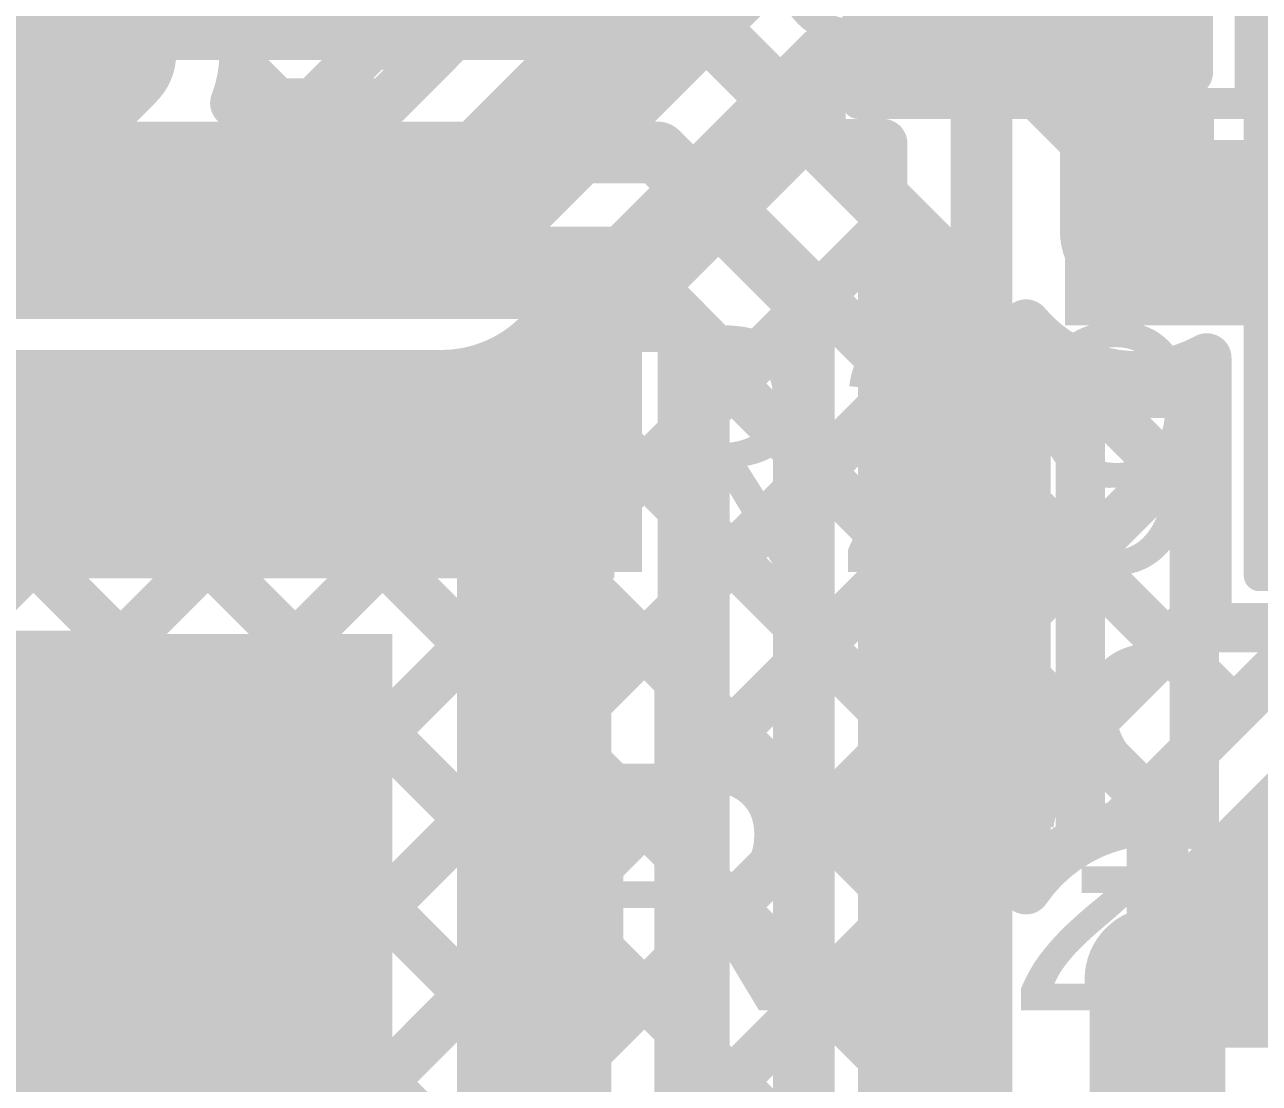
# Model space of a CAD drawing. Header units: millimetres. Extents: x -0.64 to 2.98, y -0.65 to 2.86.
# Drawn here: x -0.0376 to 0.1625, y 1.5402 to 1.7117 of the extents above; entities that cross this region are included whole.
import ezdxf

# ---------------------------------------------------------------- set-up
doc = ezdxf.new("R2010")
doc.units = ezdxf.units.MM
doc.header["$MEASUREMENT"] = 0
for name, color, linetype in [('BottomLayer', 5, 'Continuous'), ('BottomOverlay', 54, 'Continuous'), ('BottomPaste', 16, 'Continuous'), ('BottomSolder', 6, 'Continuous'), ('Mechanical2', 216, 'Continuous'), ('TopLayer', 1, 'Continuous'), ('TopOverlay', 2, 'Continuous'), ('TopPaste', 8, 'Continuous'), ('TopSolder', 216, 'Continuous'), ('ViaHoleLayer', 16, 'Continuous')]:
    doc.layers.add(name, color=color, linetype=linetype)
doc.styles.add('Arial', font='', dxfattribs={"height": 0.2})
doc.styles.get('Arial').set_extended_font_data('Arial')

# ---------------------------------------------------------------- blocks, each defined once
blk = doc.blocks.new('R___0603_B_67')
at = {"layer": 'BottomLayer'}
for points in [[(-0.045, -0.0175), (-0.045, 0.0175), (-0.015, 0.0175), (-0.015, -0.0175)], [(0.015, -0.0175), (0.015, 0.0175), (0.045, 0.0175), (0.045, -0.0175)]]:
    blk.add_hatch(color=5, dxfattribs=at).paths.add_polyline_path(points)
at = {"layer": 'BottomPaste'}
for points in [[(-0.045, -0.0175), (-0.045, 0.0175), (-0.015, 0.0175), (-0.015, -0.0175)], [(0.015, -0.0175), (0.015, 0.0175), (0.045, 0.0175), (0.045, -0.0175)]]:
    blk.add_hatch(color=16, dxfattribs=at).paths.add_polyline_path(points)
at = {"layer": 'BottomSolder'}
for points in [[(-0.049, -0.0215), (-0.049, 0.0215), (-0.011, 0.0215), (-0.011, -0.0215)], [(0.011, -0.0215), (0.011, 0.0215), (0.049, 0.0215), (0.049, -0.0215)]]:
    blk.add_hatch(color=6, dxfattribs=at).paths.add_polyline_path(points)
at = {"layer": 'BottomOverlay', "const_width": 0.005}
for points in [[(-0.048, -0.021), (-0.048, 0.021)], [(0.048, 0.021), (-0.048, 0.021)], [(0.048, -0.021), (0.048, 0.021)], [(0.048, -0.021), (-0.048, -0.021)]]:
    blk.add_lwpolyline(points, dxfattribs=at)
at = {"layer": 'BottomOverlay', "const_width": 0.0025}
for points in [[(-0.04925, 0.021, 1), (-0.04675, 0.021, 1)], [(-0.04925, 0.021, 1), (-0.04675, 0.021, 1)], [(0.04675, 0.021, 1), (0.04925, 0.021, 1)], [(0.04675, 0.021, 1), (0.04925, 0.021, 1)], [(-0.04925, -0.021, 1), (-0.04675, -0.021, 1)], [(-0.04925, -0.021, 1), (-0.04675, -0.021, 1)], [(0.04675, -0.021, 1), (0.04925, -0.021, 1)], [(0.04675, -0.021, 1), (0.04925, -0.021, 1)]]:
    blk.add_lwpolyline(points, format="xyb", close=True, dxfattribs=at)
blk = doc.blocks.new('SOLDER_BRIDGE_135')
at = {"layer": 'TopLayer'}
for points in [[(-0.045, -0.0175), (-0.045, 0.0175), (-0.015, 0.0175), (-0.015, -0.0175)], [(0.015, -0.0175), (0.015, 0.0175), (0.045, 0.0175), (0.045, -0.0175)]]:
    blk.add_hatch(color=1, dxfattribs=at).paths.add_polyline_path(points)
at = {"layer": 'TopPaste'}
for points in [[(-0.045, -0.0175), (-0.045, 0.0175), (-0.015, 0.0175), (-0.015, -0.0175)], [(0.015, -0.0175), (0.015, 0.0175), (0.045, 0.0175), (0.045, -0.0175)]]:
    blk.add_hatch(color=8, dxfattribs=at).paths.add_polyline_path(points)
at = {"layer": 'TopSolder'}
for points in [[(-0.049, -0.0215), (-0.049, 0.0215), (-0.011, 0.0215), (-0.011, -0.0215)], [(0.011, -0.0215), (0.011, 0.0215), (0.049, 0.0215), (0.049, -0.0215)]]:
    blk.add_hatch(color=216, dxfattribs=at).paths.add_polyline_path(points)
at = {"layer": 'TopOverlay', "const_width": 0.005}
for points in [[(-0.05, 0.022), (-0.05, -0.022)], [(0.05, 0.022), (-0.05, 0.022)], [(0.05, 0.022), (0.05, -0.022)], [(0.05, -0.022), (-0.05, -0.022)]]:
    blk.add_lwpolyline(points, dxfattribs=at)
at = {"layer": 'TopOverlay', "const_width": 0.0025}
for points in [[(-0.05125, 0.022, 1), (-0.04875, 0.022, 1)], [(-0.05125, 0.022, 1), (-0.04875, 0.022, 1)], [(0.04875, 0.022, 1), (0.05125, 0.022, 1)], [(0.04875, 0.022, 1), (0.05125, 0.022, 1)], [(-0.05125, -0.022, 1), (-0.04875, -0.022, 1)], [(-0.05125, -0.022, 1), (-0.04875, -0.022, 1)], [(0.04875, -0.022, 1), (0.05125, -0.022, 1)], [(0.04875, -0.022, 1), (0.05125, -0.022, 1)]]:
    blk.add_lwpolyline(points, format="xyb", close=True, dxfattribs=at)
blk = doc.blocks.new('C___0402_B_369')
at = {"layer": 'BottomLayer'}
for points in [[(-0.0095, 0.0125), (-0.0095, -0.0125), (-0.0275, -0.0125), (-0.0275, 0.0125)], [(0.0275, 0.0125), (0.0275, -0.0125), (0.0095, -0.0125), (0.0095, 0.0125)]]:
    blk.add_hatch(color=5, dxfattribs=at).paths.add_polyline_path(points)
at = {"layer": 'BottomPaste'}
for points in [[(-0.0095, 0.0125), (-0.0095, -0.0125), (-0.0275, -0.0125), (-0.0275, 0.0125)], [(0.0275, 0.0125), (0.0275, -0.0125), (0.0095, -0.0125), (0.0095, 0.0125)]]:
    blk.add_hatch(color=16, dxfattribs=at).paths.add_polyline_path(points)
at = {"layer": 'BottomSolder'}
for points in [[(-0.00714, 0.01486), (-0.00714, -0.01486), (-0.02986, -0.01486), (-0.02986, 0.01486)], [(0.02986, 0.01486), (0.02986, -0.01486), (0.00714, -0.01486), (0.00714, 0.01486)]]:
    blk.add_hatch(color=6, dxfattribs=at).paths.add_polyline_path(points)
at = {"layer": 'BottomOverlay', "const_width": 0.005}
for points in [[(-0.011, 0.016), (-0.031, 0.016)], [(-0.031, -0.016), (-0.031, 0.016)], [(0.031, 0.016), (0.011, 0.016)], [(0.031, -0.016), (0.031, 0.016)], [(-0.011, -0.016), (-0.031, -0.016)], [(0.031, -0.016), (0.011, -0.016)]]:
    blk.add_lwpolyline(points, dxfattribs=at)
at = {"layer": 'BottomOverlay', "const_width": 0.0025}
for points in [[(-0.03225, 0.016, 1), (-0.02975, 0.016, 1)], [(-0.03225, 0.016, 1), (-0.02975, 0.016, 1)], [(-0.01225, 0.016, 1), (-0.00975, 0.016, 1)], [(0.00975, 0.016, 1), (0.01225, 0.016, 1)], [(0.02975, 0.016, 1), (0.03225, 0.016, 1)], [(0.02975, 0.016, 1), (0.03225, 0.016, 1)], [(-0.03225, -0.016, 1), (-0.02975, -0.016, 1)], [(-0.03225, -0.016, 1), (-0.02975, -0.016, 1)], [(-0.01225, -0.016, 1), (-0.00975, -0.016, 1)], [(0.00975, -0.016, 1), (0.01225, -0.016, 1)], [(0.02975, -0.016, 1), (0.03225, -0.016, 1)], [(0.02975, -0.016, 1), (0.03225, -0.016, 1)]]:
    blk.add_lwpolyline(points, format="xyb", close=True, dxfattribs=at)

msp = doc.modelspace()

# ---------------------------------------------------------------- hatches: boundary and pattern name
at = {"layer": 'BottomLayer'}
h = msp.add_hatch(color=5, dxfattribs=at)
edge = h.paths.add_edge_path()
edge.add_arc((0.143, 1.678), 0.01181, 0, 360)
for points in [[(-0.133, 1.622), (0.058, 1.622), (0.058, 1.657), (-0.133, 1.657)], [(-0.408, 1.244), (0.022, 1.244), (0.022, 1.613), (-0.408, 1.613)]]:
    msp.add_hatch(color=5, dxfattribs=at).paths.add_polyline_path(points)
h = msp.add_hatch(color=5, dxfattribs=at)
edge = h.paths.add_edge_path()
edge.add_arc((0.146, 1.557), 0.01181, 0, 360)
at = {"layer": 'BottomSolder'}
h = msp.add_hatch(color=6, dxfattribs=at)
edge = h.paths.add_edge_path()
edge.add_arc((0.143, 1.678), 0.00791, 0, 360)
h = msp.add_hatch(color=6, dxfattribs=at)
edge = h.paths.add_edge_path()
edge.add_arc((0.146, 1.557), 0.00791, 0, 360)
at = {"layer": 'TopLayer'}
for points in [[(0.162, 1.701), (0.259, 1.701), (0.259, 1.741), (0.162, 1.741)], [(0.131, 1.663), (0.259, 1.663), (0.259, 1.693), (0.131, 1.693)]]:
    msp.add_hatch(color=1, dxfattribs=at).paths.add_polyline_path(points)
h = msp.add_hatch(color=1, dxfattribs=at)
edge = h.paths.add_edge_path()
edge.add_arc((0.143, 1.678), 0.01181, 0, 360)
h = msp.add_hatch(color=1, dxfattribs=at)
edge = h.paths.add_edge_path()
edge.add_arc((0.146, 1.557), 0.01181, 0, 360)
at = {"layer": 'TopSolder'}
h = msp.add_hatch(color=216, dxfattribs=at)
edge = h.paths.add_edge_path()
edge.add_arc((0.143, 1.678), 0.00791, 0, 360)
h = msp.add_hatch(color=216, dxfattribs=at)
edge = h.paths.add_edge_path()
edge.add_arc((0.146, 1.557), 0.00791, 0, 360)
at = {"layer": 'ViaHoleLayer'}
h = msp.add_hatch(color=16, dxfattribs=at)
edge = h.paths.add_edge_path()
edge.add_arc((0.143, 1.678), 0.00591, 0, 360)
h = msp.add_hatch(color=16, dxfattribs=at)
edge = h.paths.add_edge_path()
edge.add_arc((0.146, 1.557), 0.00591, 0, 360)

# ---------------------------------------------------------------- linework, layer by layer
at = {"layer": 'BottomLayer'}
for points, const_width in [([(0.08, 1.75894), (0.14269, 1.69625)], 0.025), ([(-0.232, 1.711), (0.07328, 1.711)], 0.01), ([(0.07328, 1.711), (0.10869, 1.6756)], 0.01), ([(0.14269, 1.67831), (0.14269, 1.69625)], 0.025), ([(-0.24028, 1.691), (0.065, 1.691)], 0.01), ([(0.065, 1.691), (0.08869, 1.66731)], 0.01), ([(0.14269, 1.67831), (0.143, 1.678)], 0.022), ([(0.10869, 1.299), (0.10869, 1.6756)], 0.01), ([(-0.24028, 1.675), (0.05837, 1.675)], 0.008), ([(-0.02929, 1.675), (-0.02229, 1.668)], 0.008), ([(-0.02173, 1.668), (-0.01473, 1.675)], 0.008), ([(-0.00101, 1.675), (0.00599, 1.668)], 0.008), ([(0.00655, 1.668), (0.01355, 1.675)], 0.008), ([(0.02728, 1.675), (0.03428, 1.668)], 0.008), ([(0.03484, 1.668), (0.04184, 1.675)], 0.008), ([(0.05556, 1.675), (0.06256, 1.668)], 0.008), ([(0.05837, 1.675), (0.06537, 1.668)], 0.008), ([(-0.144, 1.668), (0.06537, 1.668)], 0.008), ([(0.06256, 1.668), (0.069, 1.66156)], 0.008), ([(0.06537, 1.668), (0.069, 1.66437)], 0.008), ([(0.08869, 0.95), (0.08869, 1.66731)], 0.01), ([(0.069, 1.66437), (0.07269, 1.66068)], 0.008), ([(0.069, 1.611), (0.069, 1.66437)], 0.008), ([(0.12469, 1.57156), (0.12469, 1.6632)], 0.008), ([(0.069, 1.66156), (0.07269, 1.65787)], 0.008), ([(0.07269, 0.96115), (0.07269, 1.66068)], 0.008), ([(0.12469, 1.66244), (0.154, 1.63313)], 0.008), ([(0.154, 1.614), (0.154, 1.65771)], 0.008), ([(0.12469, 1.64472), (0.13581, 1.65584)], 0.008), ([(0.045, 1.404), (0.045, 1.64)], 0.025), ([(0.069, 1.6456), (0.07269, 1.64928)], 0.008), ([(-0.008, 1.63769), (-0.00331, 1.633)], 0.022), ([(0.12469, 1.61643), (0.154, 1.64574)], 0.008), ([(0.069, 1.63328), (0.07269, 1.62959)], 0.008), ([(0.12469, 1.63416), (0.15837, 1.60048)], 0.008), ([(0.069, 1.61731), (0.07269, 1.621)], 0.008), ([(0.12469, 1.58815), (0.154, 1.61746)], 0.008), ([(0.154, 1.614), (0.17391, 1.614)], 0.008), ([(0.0685, 1.404), (0.0685, 1.611)], 0.008), ([(0.13999, 1.5821), (0.16734, 1.60945)], 0.008), ([(0.0685, 1.60549), (0.07269, 1.6013)], 0.008), ([(0.12469, 1.60587), (0.14422, 1.58634)], 0.008), ([(0.146, 1.557), (0.18294, 1.59394)], 0.022), ([(0.0685, 1.58853), (0.07269, 1.59272)], 0.008), ([(-0.026, 1.582), (-0.02, 1.576)], 0.022), ([(0.146, 1.557), (0.146, 1.57881)], 0.01), ([(0.0685, 1.57721), (0.07269, 1.57302)], 0.008), ([(0.0685, 1.56024), (0.07269, 1.56443)], 0.008), ([(0.146, 1.313), (0.146, 1.557)], 0.022), ([(0.146, 1.557), (0.16781, 1.557)], 0.01), ([(0.0685, 1.54892), (0.07269, 1.54473)], 0.008)]:
    msp.add_lwpolyline(points, dxfattribs=dict(at, const_width=const_width))
for points, const_width in [([(0.07078, 1.711, 1), (0.07578, 1.711, 1)], 0.005), ([(0.07078, 1.711, 1), (0.07578, 1.711, 1)], 0.005), ([(0.13644, 1.69625, 1), (0.14894, 1.69625, 1)], 0.0125), ([(0.13644, 1.69625, 1), (0.14894, 1.69625, 1)], 0.0125), ([(0.0625, 1.691, 1), (0.0675, 1.691, 1)], 0.005), ([(0.0625, 1.691, 1), (0.0675, 1.691, 1)], 0.005), ([(0.13644, 1.67831, 1), (0.14894, 1.67831, 1)], 0.0125), ([(0.13719, 1.67831, 1), (0.14819, 1.67831, 1)], 0.011), ([(0.1375, 1.678, 1), (0.1485, 1.678, 1)], 0.011), ([(0.10619, 1.6756, 1), (0.11119, 1.6756, 1)], 0.005), ([(0.10619, 1.6756, 1), (0.11119, 1.6756, 1)], 0.005), ([(-0.03129, 1.675, 1), (-0.02729, 1.675, 1)], 0.004), ([(-0.01673, 1.675, 1), (-0.01273, 1.675, 1)], 0.004), ([(-0.00301, 1.675, 1), (0.00099, 1.675, 1)], 0.004), ([(0.01155, 1.675, 1), (0.01555, 1.675, 1)], 0.004), ([(0.02528, 1.675, 1), (0.02928, 1.675, 1)], 0.004), ([(0.03984, 1.675, 1), (0.04384, 1.675, 1)], 0.004), ([(0.05356, 1.675, 1), (0.05756, 1.675, 1)], 0.004), ([(0.05637, 1.675, 1), (0.06037, 1.675, 1)], 0.004), ([(0.05637, 1.675, 1), (0.06037, 1.675, 1)], 0.004), ([(-0.02429, 1.668, 1), (-0.02029, 1.668, 1)], 0.004), ([(-0.02373, 1.668, 1), (-0.01973, 1.668, 1)], 0.004), ([(0.00399, 1.668, 1), (0.00799, 1.668, 1)], 0.004), ([(0.00455, 1.668, 1), (0.00855, 1.668, 1)], 0.004), ([(0.03228, 1.668, 1), (0.03628, 1.668, 1)], 0.004), ([(0.03284, 1.668, 1), (0.03684, 1.668, 1)], 0.004), ([(0.06056, 1.668, 1), (0.06456, 1.668, 1)], 0.004), ([(0.06056, 1.668, 1), (0.06456, 1.668, 1)], 0.004), ([(0.06337, 1.668, 1), (0.06737, 1.668, 1)], 0.004), ([(0.06337, 1.668, 1), (0.06737, 1.668, 1)], 0.004), ([(0.06337, 1.668, 1), (0.06737, 1.668, 1)], 0.004), ([(0.08619, 1.66731, 1), (0.09119, 1.66731, 1)], 0.005), ([(0.08619, 1.66731, 1), (0.09119, 1.66731, 1)], 0.005), ([(0.067, 1.66437, 1), (0.071, 1.66437, 1)], 0.004), ([(0.067, 1.66437, 1), (0.071, 1.66437, 1)], 0.004), ([(0.067, 1.66437, 1), (0.071, 1.66437, 1)], 0.004), ([(0.12269, 1.6632, 1), (0.12669, 1.6632, 1)], 0.004), ([(0.12269, 1.6632, 1), (0.12669, 1.6632, 1)], 0.004), ([(0.067, 1.66156, 1), (0.071, 1.66156, 1)], 0.004), ([(0.067, 1.66156, 1), (0.071, 1.66156, 1)], 0.004), ([(0.07069, 1.66068, 1), (0.07469, 1.66068, 1)], 0.004), ([(0.07069, 1.66068, 1), (0.07469, 1.66068, 1)], 0.004), ([(0.12269, 1.66244, 1), (0.12669, 1.66244, 1)], 0.004), ([(0.07069, 1.65787, 1), (0.07469, 1.65787, 1)], 0.004), ([(0.152, 1.65771, 1), (0.156, 1.65771, 1)], 0.004), ([(0.152, 1.65771, 1), (0.156, 1.65771, 1)], 0.004), ([(0.13381, 1.65584, 1), (0.13781, 1.65584, 1)], 0.004), ([(0.03875, 1.64, 1), (0.05125, 1.64, 1)], 0.0125), ([(0.07069, 1.64928, 1), (0.07469, 1.64928, 1)], 0.004), ([(-0.0135, 1.63769, 1), (-0.0025, 1.63769, 1)], 0.011), ([(0.067, 1.6456, 1), (0.071, 1.6456, 1)], 0.004), ([(0.12269, 1.64472, 1), (0.12669, 1.64472, 1)], 0.004), ([(0.152, 1.64574, 1), (0.156, 1.64574, 1)], 0.004), ([(-0.00881, 1.633, 1), (0.00219, 1.633, 1)], 0.011), ([(0.067, 1.63328, 1), (0.071, 1.63328, 1)], 0.004), ([(0.12269, 1.63416, 1), (0.12669, 1.63416, 1)], 0.004), ([(0.152, 1.63313, 1), (0.156, 1.63313, 1)], 0.004), ([(0.07069, 1.62959, 1), (0.07469, 1.62959, 1)], 0.004), ([(0.07069, 1.621, 1), (0.07469, 1.621, 1)], 0.004), ([(0.067, 1.61731, 1), (0.071, 1.61731, 1)], 0.004), ([(0.152, 1.61746, 1), (0.156, 1.61746, 1)], 0.004), ([(0.12269, 1.61643, 1), (0.12669, 1.61643, 1)], 0.004), ([(0.152, 1.614, 1), (0.156, 1.614, 1)], 0.004), ([(0.152, 1.614, 1), (0.156, 1.614, 1)], 0.004), ([(0.0665, 1.611, 1), (0.0705, 1.611, 1)], 0.004), ([(0.067, 1.611, 1), (0.071, 1.611, 1)], 0.004), ([(0.0665, 1.60549, 1), (0.0705, 1.60549, 1)], 0.004), ([(0.12269, 1.60587, 1), (0.12669, 1.60587, 1)], 0.004), ([(0.07069, 1.6013, 1), (0.07469, 1.6013, 1)], 0.004), ([(0.15637, 1.60048, 1), (0.16037, 1.60048, 1)], 0.004), ([(0.07069, 1.59272, 1), (0.07469, 1.59272, 1)], 0.004), ([(-0.0315, 1.582, 1), (-0.0205, 1.582, 1)], 0.011), ([(0.0665, 1.58853, 1), (0.0705, 1.58853, 1)], 0.004), ([(0.12269, 1.58815, 1), (0.12669, 1.58815, 1)], 0.004), ([(0.14222, 1.58634, 1), (0.14622, 1.58634, 1)], 0.004), ([(-0.0255, 1.576, 1), (-0.0145, 1.576, 1)], 0.011), ([(0.13799, 1.5821, 1), (0.14199, 1.5821, 1)], 0.004), ([(0.13799, 1.5821, 1), (0.14199, 1.5821, 1)], 0.004), ([(0.1435, 1.57881, 1), (0.1485, 1.57881, 1)], 0.005), ([(0.0665, 1.57721, 1), (0.0705, 1.57721, 1)], 0.004), ([(0.07069, 1.57302, 1), (0.07469, 1.57302, 1)], 0.004), ([(0.12269, 1.57156, 1), (0.12669, 1.57156, 1)], 0.004), ([(0.12269, 1.57156, 1), (0.12669, 1.57156, 1)], 0.004), ([(0.07069, 1.56443, 1), (0.07469, 1.56443, 1)], 0.004), ([(0.1405, 1.557, 1), (0.1515, 1.557, 1)], 0.011), ([(0.1405, 1.557, 1), (0.1515, 1.557, 1)], 0.011), ([(0.0665, 1.56024, 1), (0.0705, 1.56024, 1)], 0.004), ([(0.1435, 1.557, 1), (0.1485, 1.557, 1)], 0.005), ([(0.1435, 1.557, 1), (0.1485, 1.557, 1)], 0.005), ([(0.0665, 1.54892, 1), (0.0705, 1.54892, 1)], 0.004), ([(0.07069, 1.54473, 1), (0.07469, 1.54473, 1)], 0.004)]:
    msp.add_lwpolyline(points, format="xyb", close=True, dxfattribs=dict(at, const_width=const_width))
at = {"layer": 'BottomLayer', "const_width": 0.008}
for points in [[(0.154, 1.65771, -0.357877), (0.12469, 1.6632)], [(0.12469, 1.57156, -0.186184), (0.13999, 1.5821)]]:
    msp.add_lwpolyline(points, format="xyb", dxfattribs=at)
at = {"layer": 'Mechanical2', "const_width": 0.01}
msp.add_lwpolyline([(1.75783, 2.80917, -6.230382), (0.64896, 2.81029)], format="xyb", dxfattribs=at)
at = {"layer": 'TopLayer'}
for points, const_width in [([(-0.024, 1.707), (-0.024, 1.772)], 0.022), ([(-0.002, 1.707), (-0.002, 1.772)], 0.008), ([(0.151, 1.704), (0.151, 1.752)], 0.008), ([(0.14349, 1.704), (0.14349, 1.74944)], 0.008), ([(0.00927, 1.699), (0.058, 1.74773)], 0.008), ([(0.02089, 1.699), (0.058, 1.73611)], 0.008), ([(-0.002, 1.73256), (0.02622, 1.70434)], 0.008), ([(0.03, 1.677), (0.08, 1.727)], 0.022), ([(0.11749, 1.477), (0.11749, 1.72094)], 0.01), ([(-0.054, 1.677), (-0.024, 1.707)], 0.022), ([(0.0456, 1.66148), (0.09149, 1.70738)], 0.008), ([(0.09149, 1.69244), (0.09149, 1.70738)], 0.008), ([(-0.00215, 1.70443), (0.00328, 1.699)], 0.008), ([(0.14349, 1.704), (0.151, 1.704)], 0.008), ([(0.08562, 1.70151), (0.09149, 1.69564)], 0.008), ([(-0.00351, 1.699), (0.02089, 1.699)], 0.008), ([(-0.21092, 1.39396), (0.09149, 1.69637)], 0.008), ([(0.09149, 1.69244), (0.10149, 1.69244)], 0.008), ([(0.09469, 1.69244), (0.10149, 1.68564)], 0.008), ([(0.10149, 1.5055), (0.10149, 1.69244)], 0.008), ([(0.07148, 1.68737), (0.10149, 1.65736)], 0.008), ([(-0.054, 1.677), (0.03, 1.677)], 0.022), ([(-0.19678, 1.37982), (0.10149, 1.67808)], 0.008), ([(0.05734, 1.67322), (0.10149, 1.62907)], 0.008), ([(0.04301, 1.65926), (0.10149, 1.60079)], 0.008), ([(-0.25335, 1.43639), (-0.03473, 1.655)], 0.008), ([(-0.2392, 1.42224), (-0.00645, 1.655)], 0.008), ([(-0.22506, 1.4081), (0.02184, 1.655)], 0.008), ([(-0.0656, 1.65474), (0.09149, 1.49765)], 0.008), ([(-0.054, 1.655), (0.03, 1.655)], 0.008), ([(-0.03758, 1.655), (0.10149, 1.51593)], 0.008), ([(-0.00929, 1.655), (0.10149, 1.54422)], 0.008), ([(0.01899, 1.655), (0.10149, 1.5725)], 0.008), ([(-0.09, 1.65086), (0.09149, 1.46937)], 0.008), ([(0.13349, 1.652), (0.152, 1.652)], 0.008), ([(0.13349, 1.57958), (0.13349, 1.652)], 0.008), ([(0.13513, 1.652), (0.152, 1.63513)], 0.008), ([(0.152, 1.5821), (0.152, 1.652)], 0.008), ([(-0.18263, 1.36568), (0.10149, 1.6498)], 0.008), ([(0.13349, 1.62523), (0.152, 1.64374)], 0.008), ([(-0.09333, 1.6259), (0.07251, 1.46006)], 0.008), ([(0.13349, 1.62536), (0.152, 1.60685)], 0.008), ([(-0.16849, 1.35153), (0.10149, 1.62152)], 0.008), ([(-0.1119, 1.61619), (0.04422, 1.46006)], 0.008), ([(0.13349, 1.59695), (0.152, 1.61546)], 0.008), ([(0.13349, 1.59707), (0.14781, 1.58275)], 0.008), ([(-0.15435, 1.33739), (0.10149, 1.59323)], 0.008), ([(0.14759, 1.58276), (0.152, 1.58717)], 0.008), ([(0.146, 1.557), (0.146, 1.57881)], 0.01), ([(-0.14021, 1.32325), (0.10149, 1.56495)], 0.008), ([(0.146, 1.557), (0.182, 1.557)], 0.022), ([(0.146, 1.53519), (0.146, 1.557)], 0.01), ([(0.02489, 1.46006), (0.10149, 1.53666)], 0.008)]:
    msp.add_lwpolyline(points, dxfattribs=dict(at, const_width=const_width))
for points, const_width in [([(-0.0295, 1.707, 1), (-0.0185, 1.707, 1)], 0.011), ([(-0.0295, 1.707, 1), (-0.0185, 1.707, 1)], 0.011), ([(-0.004, 1.707, 1), (0, 1.707, 1)], 0.004), ([(-0.004, 1.707, 1), (0, 1.707, 1)], 0.004), ([(-0.004, 1.707, 1), (0, 1.707, 1)], 0.004), ([(0.08949, 1.70738, 1), (0.09349, 1.70738, 1)], 0.004), ([(0.08949, 1.70738, 1), (0.09349, 1.70738, 1)], 0.004), ([(-0.00415, 1.70443, 1), (-0.00015, 1.70443, 1)], 0.004), ([(0.02422, 1.70434, 1), (0.02822, 1.70434, 1)], 0.004), ([(0.14149, 1.704, 1), (0.14549, 1.704, 1)], 0.004), ([(0.14149, 1.704, 1), (0.14549, 1.704, 1)], 0.004), ([(0.149, 1.704, 1), (0.153, 1.704, 1)], 0.004), ([(0.149, 1.704, 1), (0.153, 1.704, 1)], 0.004), ([(0.08362, 1.70151, 1), (0.08762, 1.70151, 1)], 0.004), ([(-0.00551, 1.699, 1), (-0.00151, 1.699, 1)], 0.004), ([(-0.00551, 1.699, 1), (-0.00151, 1.699, 1)], 0.004), ([(-0.00551, 1.699, 1), (-0.00151, 1.699, 1)], 0.004), ([(0.00128, 1.699, 1), (0.00528, 1.699, 1)], 0.004), ([(0.00727, 1.699, 1), (0.01127, 1.699, 1)], 0.004), ([(0.01889, 1.699, 1), (0.02289, 1.699, 1)], 0.004), ([(0.01889, 1.699, 1), (0.02289, 1.699, 1)], 0.004), ([(0.08949, 1.69637, 1), (0.09349, 1.69637, 1)], 0.004), ([(0.08949, 1.69564, 1), (0.09349, 1.69564, 1)], 0.004), ([(0.08949, 1.69244, 1), (0.09349, 1.69244, 1)], 0.004), ([(0.08949, 1.69244, 1), (0.09349, 1.69244, 1)], 0.004), ([(0.09269, 1.69244, 1), (0.09669, 1.69244, 1)], 0.004), ([(0.09949, 1.69244, 1), (0.10349, 1.69244, 1)], 0.004), ([(0.09949, 1.69244, 1), (0.10349, 1.69244, 1)], 0.004), ([(0.06948, 1.68737, 1), (0.07348, 1.68737, 1)], 0.004), ([(0.09949, 1.68564, 1), (0.10349, 1.68564, 1)], 0.004), ([(0.0245, 1.677, 1), (0.0355, 1.677, 1)], 0.011), ([(0.0245, 1.677, 1), (0.0355, 1.677, 1)], 0.011), ([(0.09949, 1.67808, 1), (0.10349, 1.67808, 1)], 0.004), ([(0.05534, 1.67322, 1), (0.05934, 1.67322, 1)], 0.004), ([(0.04356, 1.66144, 1), (0.04756, 1.66144, 1)], 0.004), ([(0.0436, 1.66148, 1), (0.0476, 1.66148, 1)], 0.004), ([(0.0436, 1.66148, 1), (0.0476, 1.66148, 1)], 0.004), ([(0.04101, 1.65926, 1), (0.04501, 1.65926, 1)], 0.004), ([(0.09949, 1.65736, 1), (0.10349, 1.65736, 1)], 0.004), ([(-0.03958, 1.655, 1), (-0.03558, 1.655, 1)], 0.004), ([(-0.03673, 1.655, 1), (-0.03273, 1.655, 1)], 0.004), ([(-0.01129, 1.655, 1), (-0.00729, 1.655, 1)], 0.004), ([(-0.00845, 1.655, 1), (-0.00445, 1.655, 1)], 0.004), ([(0.01699, 1.655, 1), (0.02099, 1.655, 1)], 0.004), ([(0.01984, 1.655, 1), (0.02384, 1.655, 1)], 0.004), ([(0.028, 1.655, 1), (0.032, 1.655, 1)], 0.004), ([(0.028, 1.655, 1), (0.032, 1.655, 1)], 0.004), ([(0.028, 1.655, 1), (0.032, 1.655, 1)], 0.004), ([(0.13149, 1.652, 1), (0.13549, 1.652, 1)], 0.004), ([(0.13149, 1.652, 1), (0.13549, 1.652, 1)], 0.004), ([(0.13313, 1.652, 1), (0.13713, 1.652, 1)], 0.004), ([(0.15, 1.652, 1), (0.154, 1.652, 1)], 0.004), ([(0.15, 1.652, 1), (0.154, 1.652, 1)], 0.004), ([(0.09949, 1.6498, 1), (0.10349, 1.6498, 1)], 0.004), ([(0.15, 1.64374, 1), (0.154, 1.64374, 1)], 0.004), ([(0.15, 1.63513, 1), (0.154, 1.63513, 1)], 0.004), ([(0.09949, 1.62907, 1), (0.10349, 1.62907, 1)], 0.004), ([(0.13149, 1.62536, 1), (0.13549, 1.62536, 1)], 0.004), ([(0.13149, 1.62523, 1), (0.13549, 1.62523, 1)], 0.004), ([(0.09949, 1.62152, 1), (0.10349, 1.62152, 1)], 0.004), ([(0.15, 1.61546, 1), (0.154, 1.61546, 1)], 0.004), ([(0.15, 1.60685, 1), (0.154, 1.60685, 1)], 0.004), ([(0.09949, 1.60079, 1), (0.10349, 1.60079, 1)], 0.004), ([(0.13149, 1.59707, 1), (0.13549, 1.59707, 1)], 0.004), ([(0.13149, 1.59695, 1), (0.13549, 1.59695, 1)], 0.004), ([(0.09949, 1.59323, 1), (0.10349, 1.59323, 1)], 0.004), ([(0.15, 1.58717, 1), (0.154, 1.58717, 1)], 0.004), ([(0.14559, 1.58276, 1), (0.14959, 1.58276, 1)], 0.004), ([(0.14581, 1.58275, 1), (0.14981, 1.58275, 1)], 0.004), ([(0.15, 1.5821, 1), (0.154, 1.5821, 1)], 0.004), ([(0.15, 1.5821, 1), (0.154, 1.5821, 1)], 0.004), ([(0.13149, 1.57958, 1), (0.13549, 1.57958, 1)], 0.004), ([(0.13149, 1.57958, 1), (0.13549, 1.57958, 1)], 0.004), ([(0.1435, 1.57881, 1), (0.1485, 1.57881, 1)], 0.005), ([(0.09949, 1.5725, 1), (0.10349, 1.5725, 1)], 0.004), ([(0.09949, 1.56495, 1), (0.10349, 1.56495, 1)], 0.004), ([(0.1405, 1.557, 1), (0.1515, 1.557, 1)], 0.011), ([(0.1435, 1.557, 1), (0.1485, 1.557, 1)], 0.005), ([(0.1435, 1.557, 1), (0.1485, 1.557, 1)], 0.005), ([(0.09949, 1.54422, 1), (0.10349, 1.54422, 1)], 0.004), ([(0.09949, 1.53666, 1), (0.10349, 1.53666, 1)], 0.004)]:
    msp.add_lwpolyline(points, format="xyb", close=True, dxfattribs=dict(at, const_width=const_width))
at = {"layer": 'TopLayer', "const_width": 0.008}
for points in [[(-0.002, 1.707, -0.093312), (-0.00351, 1.699)], [(-0.002, 1.707, -0.093312), (-0.00351, 1.699)], [(0.0456, 1.66148, -0.199566), (0.03, 1.655)], [(0.04556, 1.66144, -0.198912), (0.03, 1.655)], [(0.13349, 1.57958, -0.187306), (0.152, 1.5821)]]:
    msp.add_lwpolyline(points, format="xyb", dxfattribs=at)

# ---------------------------------------------------------------- block references
for name, p, rotation in [('SOLDER_BRIDGE_135', (0.14749, 1.72094), 180), ('R___0603_B_67', (0.18349, 1.67044), 270), ('C___0402_B_369', (-0.041, 1.62069), 270)]:
    msp.add_blockref(name, p, dxfattribs=dict(rotation=rotation))

# ---------------------------------------------------------------- texts
at = {"layer": 'BottomOverlay', "style": 'Arial', "text_generation_flag": 2}
for s, p in [('R23', (0.20232, 1.57101)), ('C4', (0.01032, 1.54101))]:
    msp.add_text(s, height=0.04, dxfattribs=at).set_placement(p)
at = {"layer": 'TopOverlay', "style": 'Arial'}
for s, p in [('SB65', (0.00544, 1.70921)), ('R29', (0.05268, 1.62301)), ('R32', (0.04968, 1.55201))]:
    msp.add_text(s, height=0.04, dxfattribs=at).set_placement(p)

doc.saveas('drawing.dxf')
